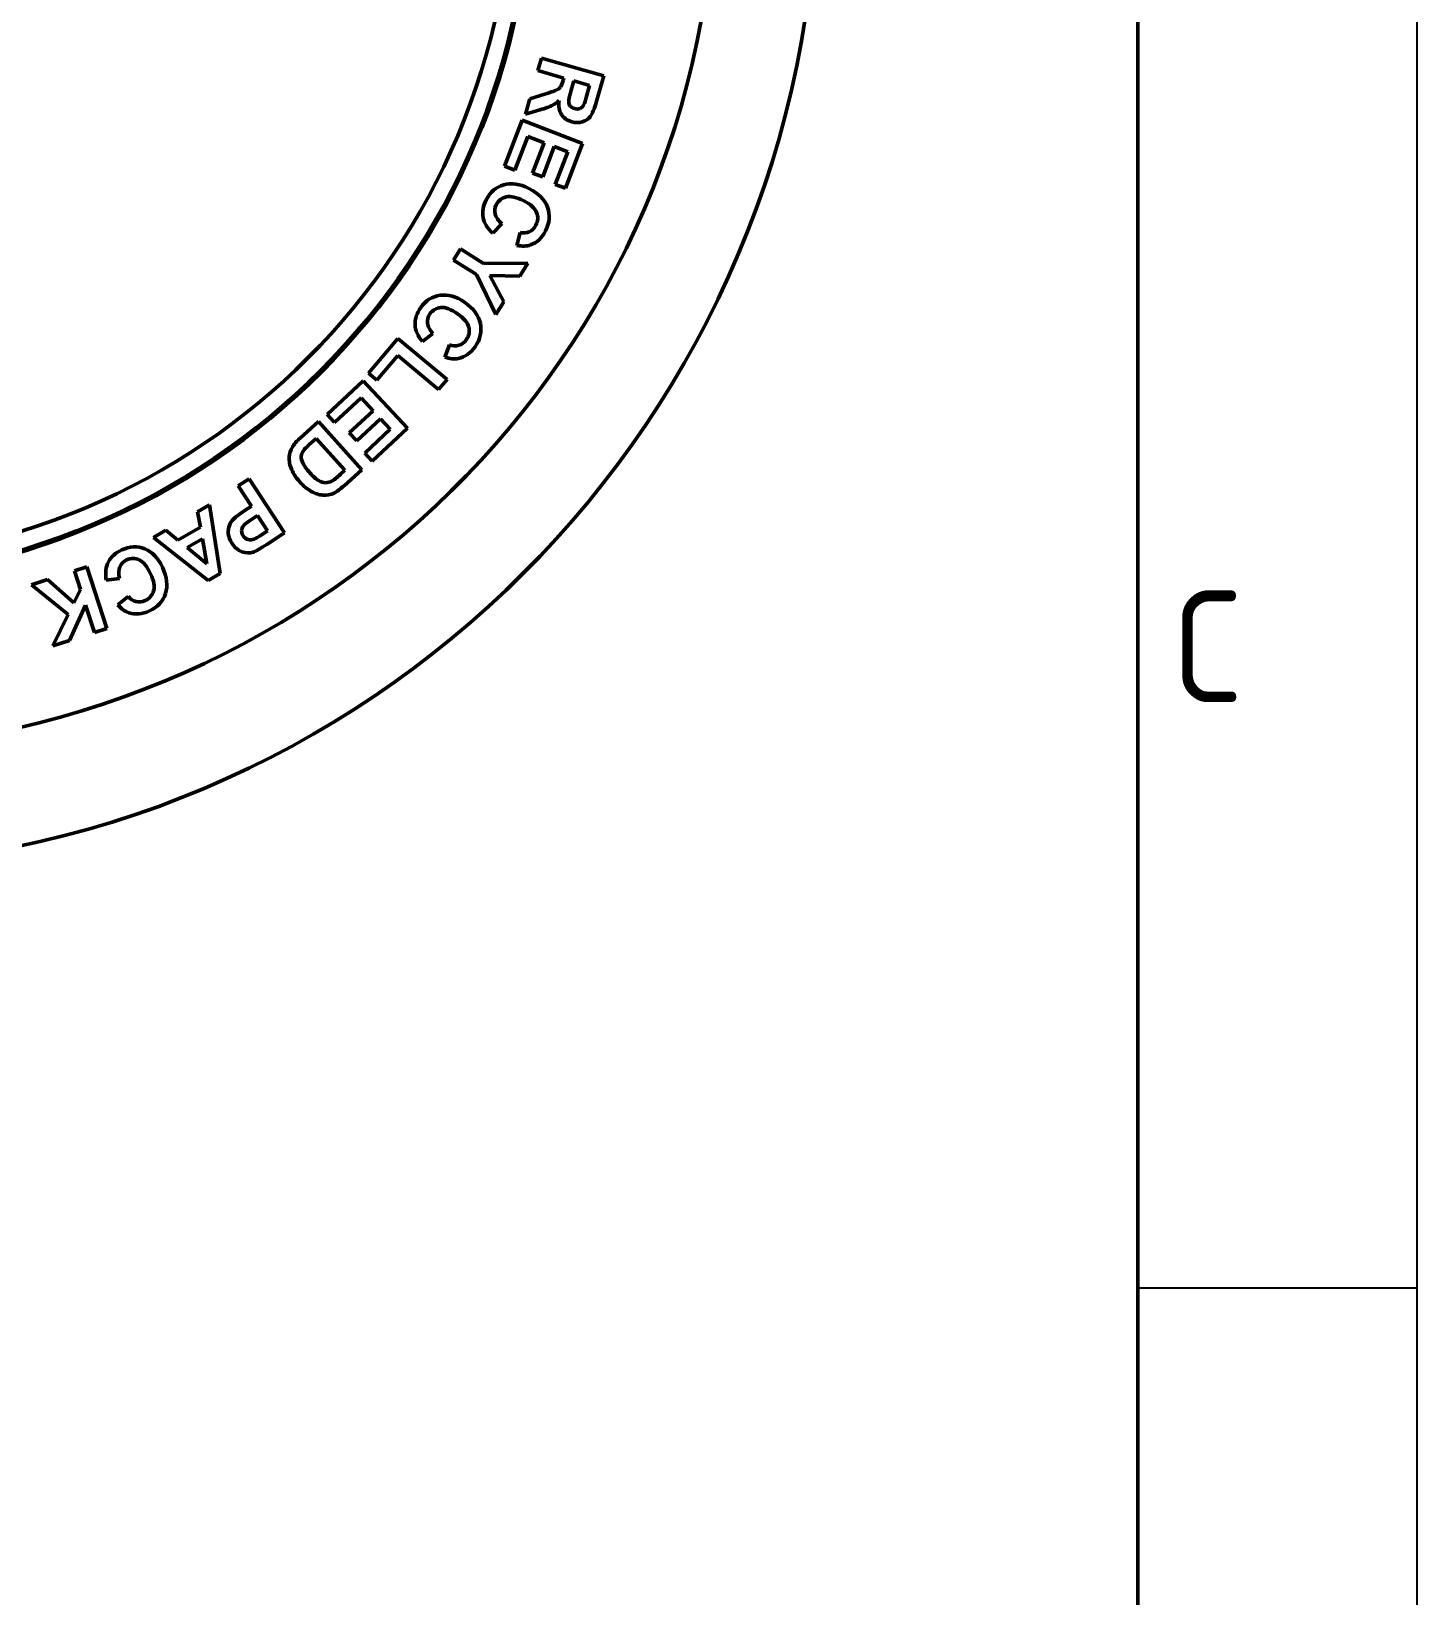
# Model space of a CAD drawing. Extents: x 0 to 616, y 0 to 436.
# Drawn here: x 543.5 to 616.4, y 201.8 to 284.1 of the extents above; entities that cross this region are included whole.
import ezdxf
from ezdxf.enums import TextEntityAlignment as Align

# ---------------------------------------------------------------- set-up
doc = ezdxf.new("R2010")
doc.units = 0
doc.header["$LTSCALE"] = 1.5
doc.layers.get('0').update_dxf_attribs({"linetype": 'CONTINUOUS'})
doc.layers.add('AM_0', color=7, linetype='CONTINUOUS', lineweight=50)
doc.layers.add('AM_BOR', color=7, linetype='CONTINUOUS', lineweight=50)
doc.styles.add('ACISOTS', font='isocp.shx', dxfattribs={"height": 1})

# ---------------------------------------------------------------- blocks, each defined once
blk = doc.blocks.new('A3 ZTL')
blk.add_line((401.174, 9.785), (401.174, 280.822))
at = {"layer": 'AM_BOR', "color": 135, "lineweight": 25}
for p, q in [((410.959, 290.607), (410.959, 0)), ((401.174, 145.303), (410.959, 145.303))]:
    blk.add_line(p, q, dxfattribs=at)
at = {"layer": 'AM_BOR', "color": 135, "lineweight": 25, "style": 'ACISOTS'}
blk.add_text('C', height=3.914, dxfattribs=at).set_placement((403.62, 167.808), align=Align.MIDDLE)

msp = doc.modelspace()

# ---------------------------------------------------------------- linework, layer by layer
at = {"layer": 'AM_0'}
for major_axis, ratio in [((-52.8, 0), 0.999975), ((-47.437, 0), 0.98394), ((-36.78, 0), 0.999975)]:
    msp.add_ellipse((532.092, 292.885), major_axis=major_axis, ratio=ratio, start_param=3.141593, end_param=9.424778, dxfattribs=at)
at = {"layer": 'AM_0', "color": 7, "lineweight": 70}
msp.add_open_spline([(532.092, 330.642), (552.942, 330.642), (569.85, 313.734), (569.85, 292.885), (569.85, 292.885), (569.85, 272.036), (552.942, 255.127), (532.092, 255.127), (532.092, 255.127), (511.242, 255.127), (494.334, 272.036), (494.334, 292.885), (494.334, 292.885), (494.334, 313.734), (511.242, 330.642), (532.092, 330.642)], degree=3, knots=[0, 0, 0, 0, 0.25, 0.25, 0.25, 0.25, 0.5, 0.5, 0.5, 0.5, 0.75, 0.75, 0.75, 0.75, 1, 1, 1, 1], dxfattribs=at)
at = {"layer": 'AM_0', "color": 7}
for points in [[(570.199, 281.994), (570.199, 281.994), (570.389, 282.656), (570.389, 282.656)], [(570.389, 282.656), (570.389, 282.656), (573.664, 281.717), (573.664, 281.717)], [(571.566, 281.602), (571.566, 281.602), (570.199, 281.994), (570.199, 281.994)], [(571.396, 281.146), (571.441, 281.209), (571.484, 281.316), (571.528, 281.469)], [(571.528, 281.469), (571.528, 281.469), (571.566, 281.602), (571.566, 281.602)], [(573.664, 281.717), (573.664, 281.717), (573.265, 280.325), (573.265, 280.325)], [(569.771, 280.502), (569.771, 280.502), (570.621, 280.776), (570.621, 280.776)], [(570.621, 280.776), (570.925, 280.873), (571.118, 280.943), (571.202, 280.986)], [(571.202, 280.986), (571.287, 281.03), (571.351, 281.083), (571.396, 281.146)], [(571.949, 280.963), (571.858, 280.646), (571.815, 280.444), (571.818, 280.357)], [(572.09, 281.452), (572.09, 281.452), (571.949, 280.963), (571.949, 280.963)], [(572.92, 281.214), (572.92, 281.214), (572.09, 281.452), (572.09, 281.452)], [(572.623, 280.219), (572.645, 280.27), (572.695, 280.43), (572.772, 280.699)], [(572.772, 280.699), (572.772, 280.699), (572.92, 281.214), (572.92, 281.214)], [(569.544, 279.711), (569.544, 279.711), (569.771, 280.502), (569.771, 280.502)], [(570.298, 279.928), (570.298, 279.928), (569.544, 279.711), (569.544, 279.711)], [(570.938, 280.152), (570.811, 280.087), (570.598, 280.013), (570.298, 279.928)], [(571.315, 280.427), (571.19, 280.308), (571.064, 280.216), (570.938, 280.152)], [(571.431, 279.693), (571.313, 279.883), (571.273, 280.128), (571.315, 280.427)], [(571.818, 280.357), (571.823, 280.271), (571.851, 280.196), (571.904, 280.132)], [(571.904, 280.132), (571.957, 280.069), (572.032, 280.023), (572.13, 279.995)], [(572.13, 279.995), (572.241, 279.963), (572.338, 279.967), (572.423, 280.007)], [(572.423, 280.007), (572.507, 280.046), (572.574, 280.117), (572.623, 280.219)], [(573.265, 280.325), (573.164, 279.975), (573.062, 279.729), (572.958, 279.587)], [(568.443, 276.964), (568.443, 276.964), (569.372, 279.383), (569.372, 279.383)], [(569.372, 279.383), (569.372, 279.383), (572.552, 278.162), (572.552, 278.162)], [(571.978, 279.301), (571.732, 279.372), (571.549, 279.503), (571.431, 279.693)], [(572.535, 279.296), (572.357, 279.244), (572.172, 279.246), (571.978, 279.301)], [(572.958, 279.587), (572.854, 279.446), (572.712, 279.348), (572.535, 279.296)], [(569.661, 278.535), (569.661, 278.535), (568.979, 276.759), (568.979, 276.759)], [(570.527, 278.203), (570.527, 278.203), (569.661, 278.535), (569.661, 278.535)], [(569.914, 276.606), (569.914, 276.606), (570.527, 278.203), (570.527, 278.203)], [(571.062, 277.997), (571.062, 277.997), (570.45, 276.401), (570.45, 276.401)], [(571.767, 277.727), (571.767, 277.727), (571.062, 277.997), (571.062, 277.997)], [(571.109, 276.011), (571.109, 276.011), (571.767, 277.727), (571.767, 277.727)], [(572.552, 278.162), (572.552, 278.162), (571.647, 275.804), (571.647, 275.804)], [(568.979, 276.759), (568.979, 276.759), (568.443, 276.964), (568.443, 276.964)], [(570.45, 276.401), (570.45, 276.401), (569.914, 276.606), (569.914, 276.606)], [(567.48, 275.198), (567.686, 275.601), (567.992, 275.862), (568.4, 275.982)], [(568.4, 275.982), (568.807, 276.101), (569.25, 276.039), (569.728, 275.796)], [(569.728, 275.796), (570.233, 275.538), (570.558, 275.208), (570.706, 274.804)], [(571.647, 275.804), (571.647, 275.804), (571.109, 276.011), (571.109, 276.011)], [(567.311, 274.269), (567.258, 274.562), (567.314, 274.872), (567.48, 275.198)], [(568.007, 274.938), (567.924, 274.775), (567.905, 274.608), (567.949, 274.438)], [(568.526, 275.351), (568.293, 275.296), (568.12, 275.158), (568.007, 274.938)], [(569.452, 275.14), (569.068, 275.336), (568.759, 275.407), (568.526, 275.351)], [(570.129, 274.531), (570.039, 274.753), (569.813, 274.956), (569.452, 275.14)], [(567.818, 273.438), (567.533, 273.698), (567.364, 273.975), (567.311, 274.269)], [(567.949, 274.438), (567.992, 274.268), (568.112, 274.101), (568.308, 273.936)], [(570.092, 273.859), (570.207, 274.084), (570.22, 274.308), (570.129, 274.531)], [(570.706, 274.804), (570.852, 274.401), (570.817, 273.987), (570.6, 273.561)], [(568.308, 273.936), (568.308, 273.936), (567.818, 273.438), (567.818, 273.438)], [(569.092, 272.798), (569.092, 272.798), (569.257, 273.479), (569.257, 273.479)], [(569.257, 273.479), (569.433, 273.434), (569.595, 273.446), (569.745, 273.514)], [(569.745, 273.514), (569.894, 273.581), (570.01, 273.697), (570.092, 273.859)], [(570.6, 273.561), (570.411, 273.19), (570.148, 272.944), (569.81, 272.825)], [(565.758, 272.028), (565.758, 272.028), (566.121, 272.61), (566.121, 272.61)], [(566.121, 272.61), (566.121, 272.61), (567.338, 271.85), (567.338, 271.85)], [(569.81, 272.825), (569.61, 272.752), (569.371, 272.744), (569.092, 272.798)], [(566.97, 271.271), (566.97, 271.271), (565.758, 272.028), (565.758, 272.028)], [(567.338, 271.85), (567.338, 271.85), (569.672, 271.863), (569.672, 271.863)], [(569.672, 271.863), (569.672, 271.863), (569.244, 271.179), (569.244, 271.179)], [(567.983, 269.16), (567.983, 269.16), (566.97, 271.271), (566.97, 271.271)], [(569.244, 271.179), (569.244, 271.179), (567.676, 271.213), (567.676, 271.213)], [(567.676, 271.213), (567.676, 271.213), (568.403, 269.832), (568.403, 269.832)], [(564.031, 269.526), (564.291, 269.897), (564.631, 270.113), (565.051, 270.174)], [(565.051, 270.174), (565.471, 270.235), (565.901, 270.112), (566.34, 269.805)], [(563.734, 268.63), (563.722, 268.927), (563.822, 269.227), (564.031, 269.526)], [(564.517, 269.195), (564.412, 269.045), (564.369, 268.883), (564.389, 268.708)], [(565.088, 269.532), (564.849, 269.51), (564.659, 269.398), (564.517, 269.195)], [(565.975, 269.195), (565.622, 269.442), (565.327, 269.555), (565.088, 269.532)], [(566.561, 268.496), (566.503, 268.729), (566.308, 268.962), (565.975, 269.195)], [(566.34, 269.805), (566.804, 269.48), (567.081, 269.107), (567.17, 268.687)], [(568.403, 269.832), (568.403, 269.832), (567.983, 269.16), (567.983, 269.16)], [(564.12, 267.736), (563.874, 268.034), (563.746, 268.331), (563.734, 268.63)], [(564.389, 268.708), (564.409, 268.534), (564.505, 268.351), (564.675, 268.161)], [(566.432, 267.837), (566.576, 268.044), (566.62, 268.264), (566.561, 268.496)], [(567.17, 268.687), (567.259, 268.268), (567.167, 267.862), (566.893, 267.471)], [(561.286, 266.072), (561.286, 266.072), (562.828, 267.909), (562.828, 267.909)], [(562.828, 267.909), (562.828, 267.909), (565.416, 265.737), (565.416, 265.737)], [(564.675, 268.161), (564.675, 268.161), (564.12, 267.736), (564.12, 267.736)], [(565.294, 266.925), (565.294, 266.925), (565.551, 267.577), (565.551, 267.577)], [(565.551, 267.577), (565.719, 267.508), (565.882, 267.497), (566.039, 267.543)], [(566.039, 267.543), (566.196, 267.589), (566.327, 267.687), (566.432, 267.837)], [(562.826, 267.013), (562.826, 267.013), (561.726, 265.703), (561.726, 265.703)], [(564.974, 265.21), (564.974, 265.21), (562.826, 267.013), (562.826, 267.013)], [(566.008, 266.851), (565.8, 266.807), (565.562, 266.833), (565.294, 266.925)], [(566.893, 267.471), (566.654, 267.13), (566.359, 266.923), (566.008, 266.851)], [(561.726, 265.703), (561.726, 265.703), (561.286, 266.072), (561.286, 266.072)], [(559.109, 263.901), (559.109, 263.901), (561.004, 265.668), (561.004, 265.668)], [(561.004, 265.668), (561.004, 265.668), (563.328, 263.176), (563.328, 263.176)], [(565.416, 265.737), (565.416, 265.737), (564.974, 265.21), (564.974, 265.21)], [(560.893, 264.779), (560.893, 264.779), (559.501, 263.481), (559.501, 263.481)], [(561.525, 264.1), (561.525, 264.1), (560.893, 264.779), (560.893, 264.779)], [(557.694, 262.666), (557.694, 262.666), (558.655, 263.532), (558.655, 263.532)], [(558.655, 263.532), (558.655, 263.532), (560.935, 261), (560.935, 261)], [(559.501, 263.481), (559.501, 263.481), (559.109, 263.901), (559.109, 263.901)], [(560.274, 262.934), (560.274, 262.934), (561.525, 264.1), (561.525, 264.1)], [(561.916, 263.681), (561.916, 263.681), (560.666, 262.515), (560.666, 262.515)], [(562.431, 263.129), (562.431, 263.129), (561.916, 263.681), (561.916, 263.681)], [(557.289, 262.205), (557.369, 262.342), (557.504, 262.496), (557.694, 262.666)], [(558.528, 262.645), (558.528, 262.645), (558.147, 262.302), (558.147, 262.302)], [(560.038, 260.968), (560.038, 260.968), (558.528, 262.645), (558.528, 262.645)], [(560.666, 262.515), (560.666, 262.515), (560.274, 262.934), (560.274, 262.934)], [(561.087, 261.875), (561.087, 261.875), (562.431, 263.129), (562.431, 263.129)], [(563.328, 263.176), (563.328, 263.176), (561.48, 261.453), (561.48, 261.453)], [(557.112, 261.679), (557.123, 261.846), (557.182, 262.021), (557.289, 262.205)], [(557.859, 261.999), (557.795, 261.904), (557.758, 261.807), (557.747, 261.708)], [(558.147, 262.302), (558.004, 262.173), (557.908, 262.073), (557.859, 261.999)], [(561.48, 261.453), (561.48, 261.453), (561.087, 261.875), (561.087, 261.875)], [(557.244, 260.989), (557.141, 261.229), (557.097, 261.46), (557.112, 261.679)], [(557.651, 260.38), (557.463, 260.588), (557.328, 260.791), (557.244, 260.989)], [(557.747, 261.708), (557.737, 261.609), (557.767, 261.487), (557.834, 261.343)], [(557.834, 261.343), (557.902, 261.199), (558.023, 261.028), (558.2, 260.832)], [(559.809, 260.762), (559.809, 260.762), (560.038, 260.968), (560.038, 260.968)], [(560.935, 261), (560.935, 261), (560.001, 260.159), (560.001, 260.159)], [(554.426, 260.153), (554.426, 260.153), (555.003, 260.527), (555.003, 260.527)], [(555.126, 259.075), (555.126, 259.075), (554.426, 260.153), (554.426, 260.153)], [(555.003, 260.527), (555.003, 260.527), (556.859, 257.67), (556.859, 257.67)], [(558.273, 259.855), (558.072, 259.968), (557.865, 260.142), (557.651, 260.38)], [(558.2, 260.832), (558.376, 260.637), (558.528, 260.503), (558.657, 260.429)], [(558.657, 260.429), (558.786, 260.355), (558.909, 260.317), (559.023, 260.314)], [(559.023, 260.314), (559.139, 260.311), (559.253, 260.343), (559.367, 260.408)], [(559.367, 260.408), (559.453, 260.456), (559.6, 260.574), (559.809, 260.762)], [(560.001, 260.159), (559.79, 259.969), (559.615, 259.841), (559.475, 259.773)], [(558.884, 259.663), (558.677, 259.679), (558.473, 259.743), (558.273, 259.855)], [(559.475, 259.773), (559.288, 259.683), (559.09, 259.646), (558.884, 259.663)], [(552.295, 258.781), (552.295, 258.781), (552.927, 259.146), (552.927, 259.146)], [(552.439, 257.97), (552.439, 257.97), (552.295, 258.781), (552.295, 258.781)], [(552.927, 259.146), (552.927, 259.146), (553.482, 255.531), (553.482, 255.531)], [(554.178, 258.401), (554.298, 258.518), (554.489, 258.661), (554.75, 258.831)], [(554.75, 258.831), (554.75, 258.831), (555.126, 259.075), (555.126, 259.075)], [(555.441, 258.589), (555.441, 258.589), (555.126, 258.385), (555.126, 258.385)], [(555.968, 257.779), (555.968, 257.779), (555.441, 258.589), (555.441, 258.589)], [(549.966, 257.436), (549.966, 257.436), (550.615, 257.81), (550.615, 257.81)], [(550.615, 257.81), (550.615, 257.81), (551.26, 257.289), (551.26, 257.289)], [(551.26, 257.289), (551.26, 257.289), (552.439, 257.97), (552.439, 257.97)], [(553.908, 257.632), (553.894, 257.793), (553.913, 257.939), (553.967, 258.072)], [(554.099, 257.127), (553.985, 257.303), (553.921, 257.471), (553.908, 257.632)], [(553.967, 258.072), (554.021, 258.203), (554.091, 258.313), (554.178, 258.401)], [(554.609, 257.786), (554.608, 257.694), (554.634, 257.606), (554.689, 257.522)], [(554.699, 258.044), (554.642, 257.964), (554.612, 257.879), (554.609, 257.786)], [(555.126, 258.385), (554.899, 258.237), (554.756, 258.123), (554.699, 258.044)], [(555.261, 257.348), (555.339, 257.379), (555.481, 257.463), (555.689, 257.598)], [(555.689, 257.598), (555.689, 257.598), (555.968, 257.779), (555.968, 257.779)], [(556.859, 257.67), (556.859, 257.67), (555.933, 257.069), (555.933, 257.069)], [(547.597, 256.153), (547.736, 256.417), (547.972, 256.626), (548.303, 256.781)], [(548.303, 256.781), (548.713, 256.972), (549.116, 256.989), (549.51, 256.832)], [(549.51, 256.832), (549.905, 256.675), (550.216, 256.354), (550.442, 255.868)], [(552.852, 255.168), (552.852, 255.168), (549.966, 257.436), (549.966, 257.436)], [(552.543, 257.367), (552.543, 257.367), (551.737, 256.902), (551.737, 256.902)], [(551.737, 256.902), (551.737, 256.902), (552.776, 256.042), (552.776, 256.042)], [(552.776, 256.042), (552.776, 256.042), (552.543, 257.367), (552.543, 257.367)], [(554.626, 256.679), (554.422, 256.751), (554.246, 256.901), (554.099, 257.127)], [(554.689, 257.522), (554.756, 257.418), (554.842, 257.352), (554.948, 257.324)], [(554.948, 257.324), (555.052, 257.296), (555.157, 257.304), (555.261, 257.348)], [(555.933, 257.069), (555.583, 256.841), (555.344, 256.707), (555.219, 256.667)], [(547.485, 255.186), (547.421, 255.567), (547.458, 255.889), (547.597, 256.153)], [(548.558, 256.251), (548.392, 256.174), (548.274, 256.055), (548.204, 255.894)], [(549.221, 256.258), (549.004, 256.358), (548.783, 256.356), (548.558, 256.251)], [(549.821, 255.522), (549.639, 255.912), (549.44, 256.158), (549.221, 256.258)], [(555.219, 256.667), (555.028, 256.603), (554.83, 256.607), (554.626, 256.679)], [(543.548, 254.945), (543.548, 254.945), (544.395, 255.22), (544.395, 255.22)], [(544.395, 255.22), (544.395, 255.22), (545.779, 253.988), (545.779, 253.988)], [(545.816, 255.682), (545.816, 255.682), (546.47, 255.894), (546.47, 255.894)], [(546.134, 254.703), (546.134, 254.703), (545.816, 255.682), (545.816, 255.682)], [(546.47, 255.894), (546.47, 255.894), (547.523, 252.654), (547.523, 252.654)], [(548.179, 255.277), (548.179, 255.277), (547.485, 255.186), (547.485, 255.186)], [(548.204, 255.894), (548.134, 255.733), (548.126, 255.527), (548.179, 255.277)], [(549.98, 254.624), (550.046, 254.855), (549.993, 255.154), (549.821, 255.522)], [(550.442, 255.868), (550.682, 255.354), (550.735, 254.893), (550.602, 254.485)], [(553.482, 255.531), (553.482, 255.531), (552.852, 255.168), (552.852, 255.168)], [(545.477, 253.385), (545.477, 253.385), (543.548, 254.945), (543.548, 254.945)], [(545.779, 253.988), (545.779, 253.988), (546.134, 254.703), (546.134, 254.703)], [(548.096, 253.898), (548.096, 253.898), (548.645, 254.333), (548.645, 254.333)], [(548.645, 254.333), (548.756, 254.189), (548.891, 254.098), (549.051, 254.06)], [(549.537, 254.118), (549.766, 254.225), (549.914, 254.393), (549.98, 254.624)], [(550.602, 254.485), (550.469, 254.077), (550.187, 253.772), (549.754, 253.57)], [(546.401, 253.88), (546.401, 253.88), (545.547, 252.012), (545.547, 252.012)], [(546.869, 252.442), (546.869, 252.442), (546.401, 253.88), (546.401, 253.88)], [(548.678, 253.476), (548.475, 253.542), (548.282, 253.683), (548.096, 253.898)], [(549.754, 253.57), (549.377, 253.394), (549.018, 253.363), (548.678, 253.476)], [(549.051, 254.06), (549.21, 254.021), (549.372, 254.041), (549.537, 254.118)], [(544.667, 251.726), (544.667, 251.726), (545.477, 253.385), (545.477, 253.385)], [(545.547, 252.012), (545.547, 252.012), (544.667, 251.726), (544.667, 251.726)], [(547.523, 252.654), (547.523, 252.654), (546.869, 252.442), (546.869, 252.442)]]:
    msp.add_open_spline(points, degree=3, dxfattribs=at)

# ---------------------------------------------------------------- block references
at = {"layer": 'AM_0', "lineweight": 0, "xscale": 1.5, "yscale": 1.5, "zscale": 1.5}
msp.add_blockref('A3 ZTL', (0, 0), dxfattribs=at)

doc.saveas('drawing.dxf')
